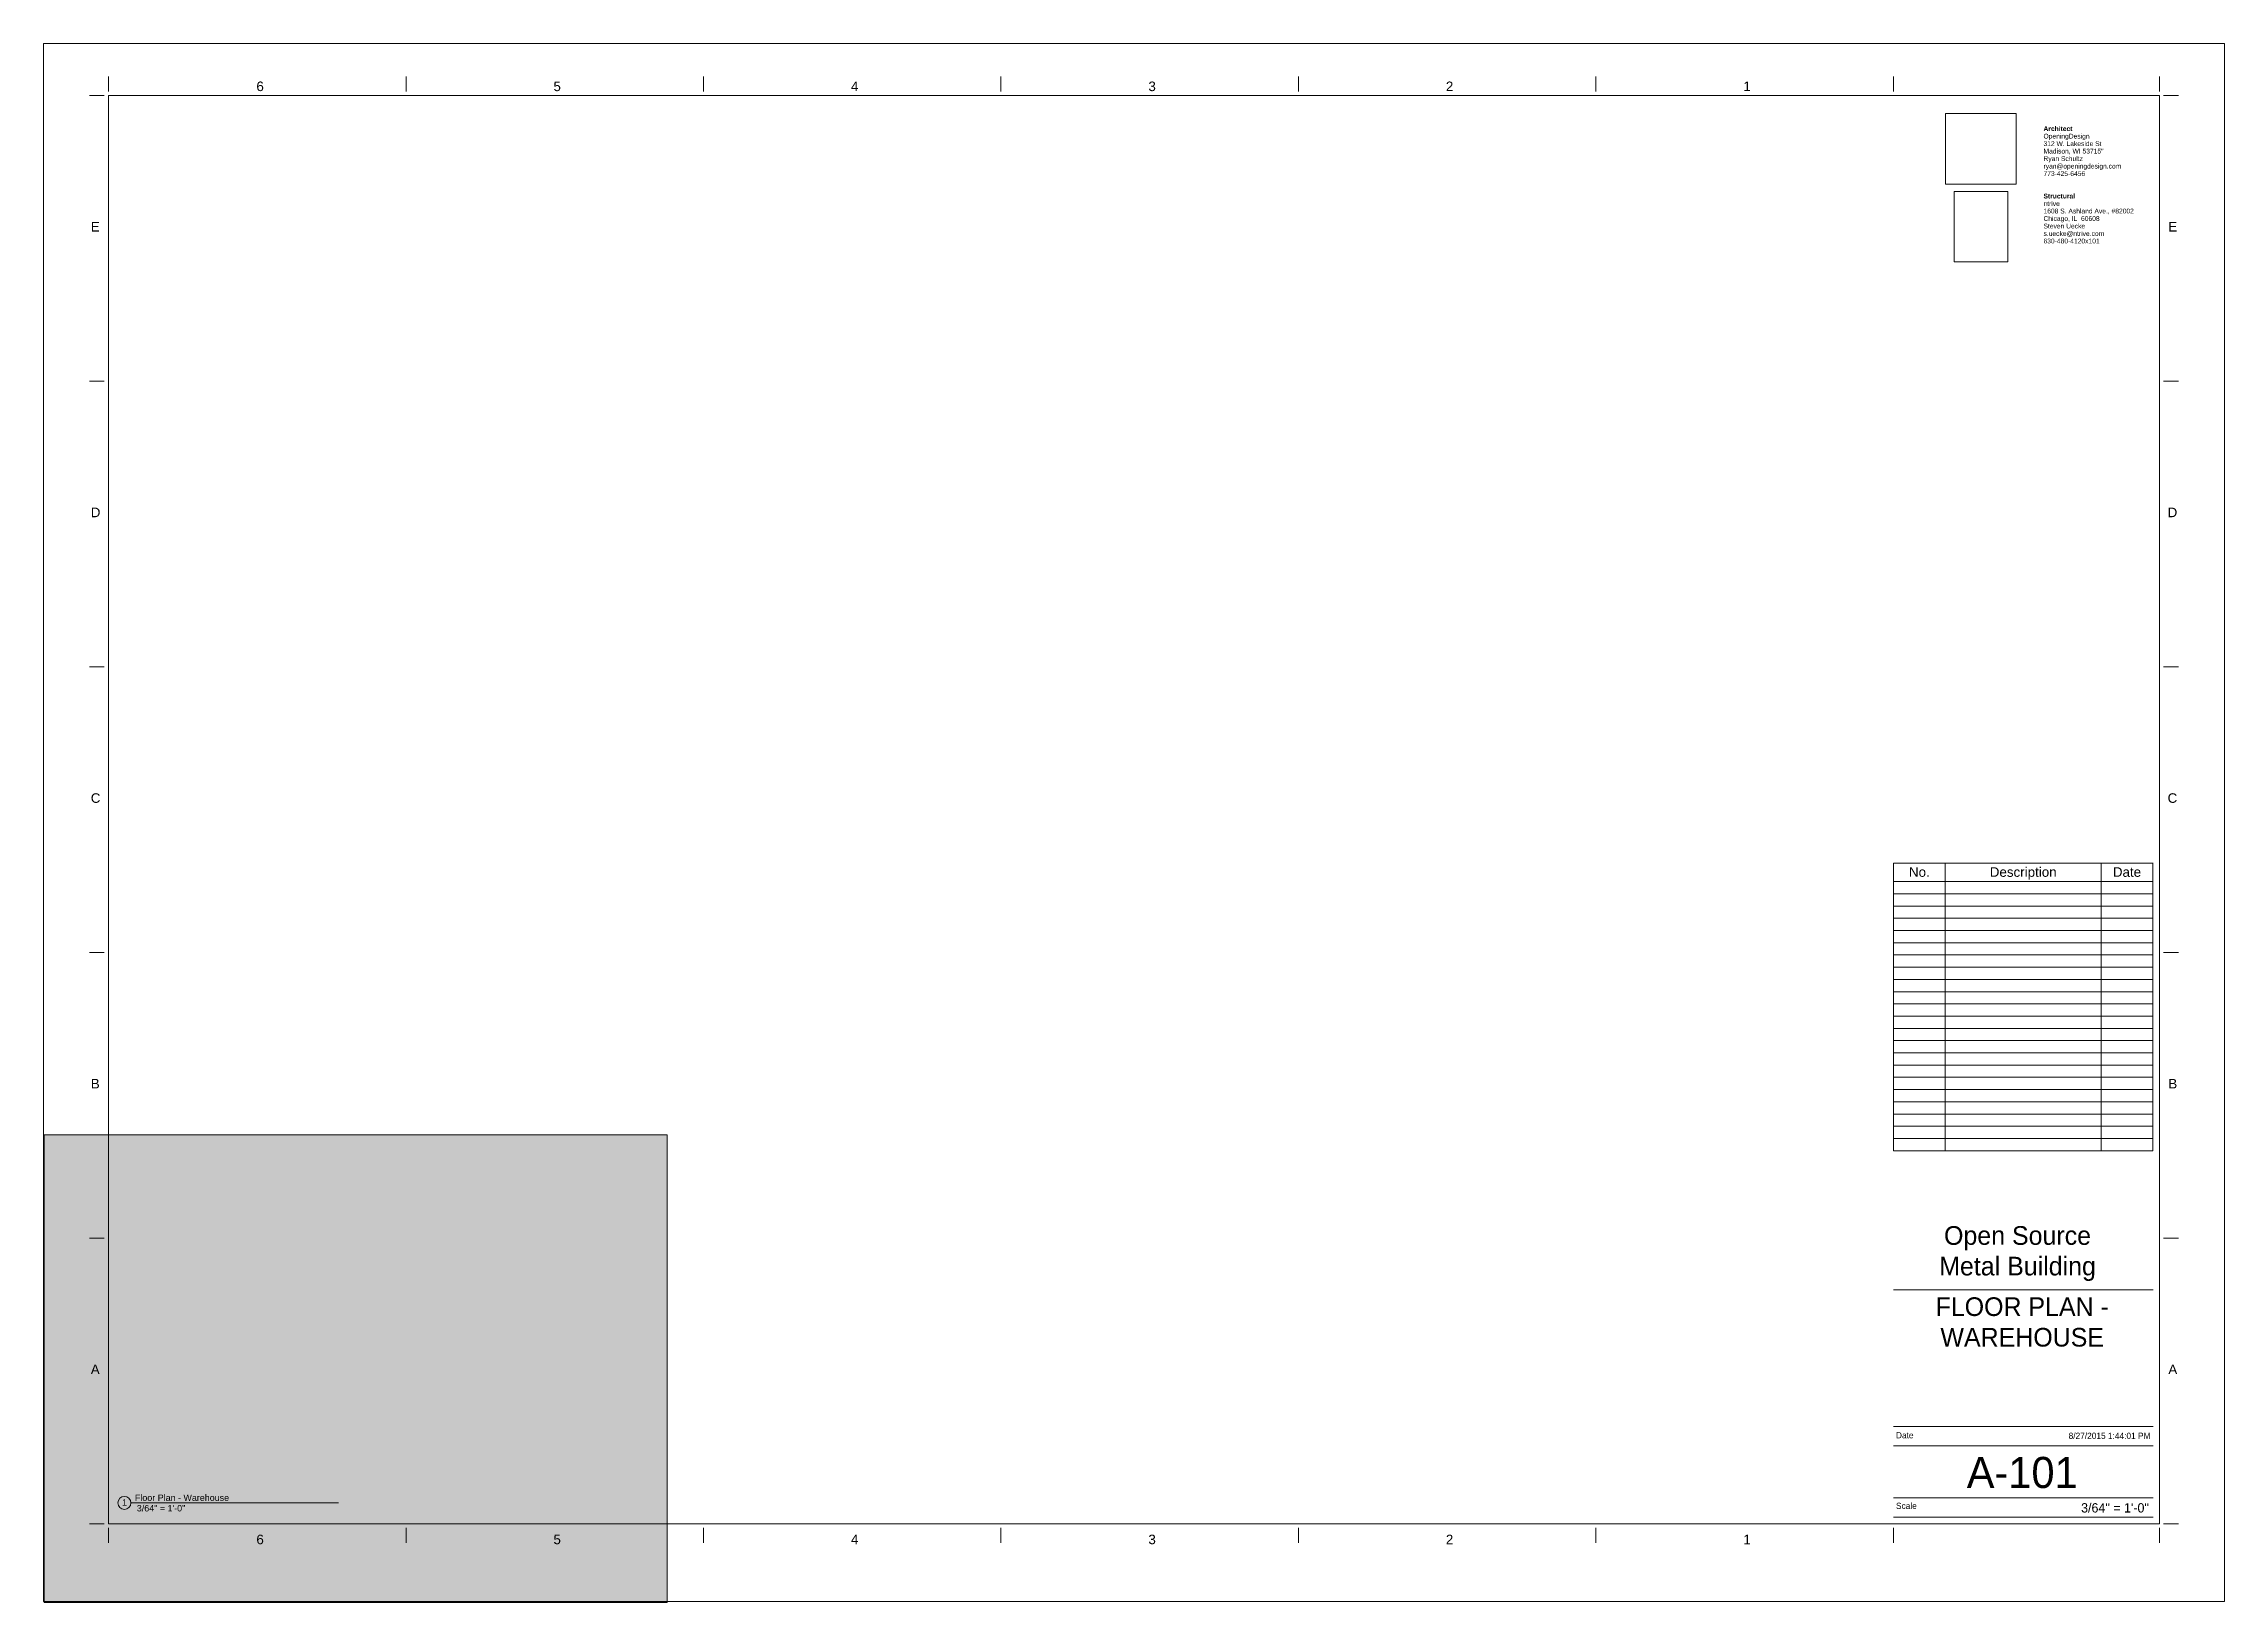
# Paper-space layout 'Layout1' of a CAD drawing. Header units: inches. Extents: x 0 to 42, y 0 to 30.
# The model-space entities are those that its viewports show. They can reach past a viewport. Long polylines and large blocks are cut down to what shows.
import ezdxf

# ---------------------------------------------------------------- set-up
doc = ezdxf.new("R2010")
doc.units = ezdxf.units.IN
doc.header["$MEASUREMENT"] = 0
for name, color, linetype, lineweight in [('A-DETL-GENF', 92, 'Continuous', 9), ('A-DETL-THIN', 151, 'Continuous', 9), ('G-ANNO-SCHD', 231, 'Continuous', 9), ('G-ANNO-TTLB', 6, 'Continuous', 9), ('G-ANNO-TTLB-MEDM', 33, 'Continuous', 20), ('G-ANNO-TTLB-THIN', 151, 'Continuous', 9)]:
    doc.layers.add(name, color=color, linetype=linetype, lineweight=lineweight)
doc.layers.add('G-ANNO-NPLT', color=191, linetype='Continuous', plot=False)
doc.styles.add('Arial_1', font='arial.ttf', dxfattribs={"height": 0.092206})
doc.styles.add('Arial_2', font='arial.ttf', dxfattribs={"height": 0.184412})
doc.styles.add('Arial_3', font='arial.ttf', dxfattribs={"height": 0.122942})
doc.styles.add('Century Gothic_1', font='GOTHIC.TTF', dxfattribs={"height": 0.359278})
doc.styles.add('Century Gothic_2', font='GOTHIC.TTF', dxfattribs={"height": 0.119759})
doc.styles.add('Century Gothic_3', font='GOTHIC.TTF', dxfattribs={"height": 0.179639})
doc.styles.add('Century Gothic_4', font='GOTHIC.TTF', dxfattribs={"height": 0.598797})
picture_1 = doc.add_image_def('image2.png', size_in_pixel=(1125, 1483))
picture_2 = doc.add_image_def('image3.jpg', size_in_pixel=(939, 939))

# ---------------------------------------------------------------- blocks, each defined once
blk = doc.blocks.new('OSMB - E1 30 x 42 Horizontal - E1 30x42 Horizontal-548724-FLOOR PLAN - WAREHOUSE')
at = {"layer": 'G-ANNO-TTLB-MEDM'}
for p, q in [((1.159, 29.014), (0.872, 29.014)), ((1.24, 29.094), (1.24, 29.381)), ((1.24, 29.014), (1.24, 1.514)), ((40.74, 29.014), (1.24, 29.014)), ((6.969, 29.094), (6.969, 29.381)), ((12.698, 29.094), (12.698, 29.381)), ((18.427, 29.094), (18.427, 29.381)), ((24.156, 29.094), (24.156, 29.381)), ((29.885, 29.094), (29.885, 29.381)), ((35.615, 29.094), (35.615, 29.381)), ((40.74, 29.094), (40.74, 29.381)), ((40.82, 29.014), (41.108, 29.014)), ((1.159, 23.514), (0.872, 23.514)), ((40.82, 23.514), (41.108, 23.514)), ((1.159, 18.014), (0.872, 18.014)), ((40.82, 18.014), (41.108, 18.014)), ((40.615, 14.233), (35.615, 14.233)), ((1.159, 12.514), (0.872, 12.514)), ((40.82, 12.514), (41.108, 12.514)), ((1.159, 7.014), (0.872, 7.014)), ((40.82, 7.014), (41.108, 7.014)), ((1.159, 1.514), (0.872, 1.514)), ((1.24, 1.514), (40.74, 1.514)), ((1.24, 1.433), (1.24, 1.146)), ((6.969, 1.433), (6.969, 1.146)), ((12.698, 1.433), (12.698, 1.146)), ((18.427, 1.433), (18.427, 1.146)), ((24.156, 1.433), (24.156, 1.146)), ((29.885, 1.433), (29.885, 1.146)), ((40.615, 1.639), (35.615, 1.639)), ((35.615, 1.433), (35.615, 1.146)), ((40.74, 1.433), (40.74, 1.146)), ((40.82, 1.514), (41.108, 1.514))]:
    blk.add_line(p, q, dxfattribs=at)
at = {"layer": 'G-ANNO-TTLB-THIN'}
for p, q in [((-0.01, 30.014), (41.99, 30.014)), ((-0.01, 0.014), (-0.01, 30.014)), ((41.99, 0.014), (41.99, 30.014)), ((35.615, 3.389), (40.615, 3.389)), ((35.615, 3.014), (40.615, 3.014)), ((35.615, 2.014), (40.615, 2.014)), ((-0.01, 0.014), (41.99, 0.014))]:
    blk.add_line(p, q, dxfattribs=at)
at = {"layer": 'G-ANNO-TTLB', "bg_fill": 3, "box_fill_scale": 1.25, "bg_fill_color": 0, "bg_fill_transparency": 0}
for s, insert, char_height, width, attachment_point, line_spacing_factor, style in [('\\fArial|b1|i0|c0|p34|;Architect', (38.506, 28.422), 0.09221, 0.59069, 1, 0.938532, 'Arial_1'), ('\\fArial|b1|i0|c0|p34|;Structural', (38.506, 27.124), 0.09221, 0.64856, 1, 0.938532, 'Arial_1'), ('Open Source\\PMetal Building', (38.006, 7.244), 0.35928, 4.0275, 2, 0.984117, 'Century Gothic_1')]:
    blk.add_mtext(s, dxfattribs=dict(at, insert=insert, char_height=char_height, width=width, attachment_point=attachment_point, line_spacing_factor=line_spacing_factor, style=style))
at = {"layer": 'G-ANNO-TTLB'}
image = blk.add_image(picture_2, insert=(36.619, 27.31), size_in_units=(1.358, 1.358), dxfattribs=at)
image.dxf.flags = 7
image = blk.add_image(picture_1, insert=(36.787, 25.812), size_in_units=(1.03, 1.357), dxfattribs=at)
image.dxf.flags = 7
at = {"layer": 'G-ANNO-TTLB-MEDM'}
blk.add_line((35.615, 6.02), (40.615, 6.02), dxfattribs=at)
at = {"layer": 'G-ANNO-TTLB', "attachment_point": 1, "bg_fill": 3, "box_fill_scale": 1.25, "bg_fill_color": 0, "bg_fill_transparency": 0}
for s, insert, char_height, width, line_spacing_factor, style in [('6', (4.088, 29.283), 0.184, 0.171, 0.938532, 'Arial_2'), ('5', (9.809, 29.283), 0.184, 0.171, 0.938532, 'Arial_2'), ('4', (15.538, 29.283), 0.184, 0.171, 0.938532, 'Arial_2'), ('3', (21.267, 29.283), 0.184, 0.171, 0.938532, 'Arial_2'), ('2', (26.996, 29.283), 0.184, 0.171, 0.938532, 'Arial_2'), ('1', (32.725, 29.283), 0.184, 0.171, 0.938532, 'Arial_2'), ('OpeningDesign', (38.506, 28.278), 0.09221, 1.03838, 0.938532, 'Arial_1'), ('ntrive', (38.506, 26.98), 0.0922, 0.37109, 0.938532, 'Arial_1'), ('E', (0.898, 26.579), 0.184, 0.20475, 0.938532, 'Arial_2'), ('D', (0.898, 21.079), 0.184, 0.2205, 0.938532, 'Arial_2'), ('C', (0.898, 15.579), 0.184, 0.2205, 0.938532, 'Arial_2'), ('B', (0.898, 10.079), 0.184, 0.20475, 0.938532, 'Arial_2'), ('A', (0.898, 4.579), 0.184, 0.20475, 0.938532, 'Arial_2'), ('Date', (35.665, 3.278), 0.1198, 0.4725, 0.984117, 'Century Gothic_2'), ('Scale', (35.665, 1.919), 0.1198, 0.5265, 0.984117, 'Century Gothic_2'), ('6', (4.088, 1.304), 0.184, 0.171, 0.938532, 'Arial_2'), ('5', (9.809, 1.304), 0.184, 0.171, 0.938532, 'Arial_2'), ('4', (15.538, 1.304), 0.184, 0.171, 0.938532, 'Arial_2'), ('3', (21.267, 1.304), 0.184, 0.171, 0.938532, 'Arial_2'), ('2', (26.996, 1.304), 0.184, 0.171, 0.938532, 'Arial_2'), ('1', (32.725, 1.304), 0.184, 0.171, 0.938532, 'Arial_2')]:
    blk.add_mtext(s, dxfattribs=dict(at, insert=insert, char_height=char_height, width=width, line_spacing_factor=line_spacing_factor, style=style))
at = {"layer": 'G-ANNO-TTLB', "char_height": 0.09221, "attachment_point": 1, "line_spacing_factor": 0.938532, "style": 'Arial_1', "bg_fill": 3, "box_fill_scale": 1.25, "bg_fill_color": 0, "bg_fill_transparency": 0}
for s, insert, width in [('312 W. Lakeside St', (38.506, 28.134), 1.31926), ('1608 S. Ashland Ave., #82002', (38.506, 26.836), 2.03762)]:
    blk.add_mtext(s, dxfattribs=dict(at, insert=insert, width=width))
at = {"layer": 'G-ANNO-TTLB-MEDM'}
blk.add_line((40.74, 29.014), (40.74, 1.514), dxfattribs=at)
at = {"layer": 'G-ANNO-TTLB', "char_height": 0.09221, "attachment_point": 1, "line_spacing_factor": 0.938532, "style": 'Arial_1', "bg_fill": 3, "box_fill_scale": 1.25, "bg_fill_color": 0, "bg_fill_transparency": 0}
for s, insert, width in [('Madison, WI 53715"', (38.506, 27.99), 1.36181), ('Chicago, IL  60608', (38.506, 26.692), 1.26649)]:
    blk.add_mtext(s, dxfattribs=dict(at, insert=insert, width=width))
at = {"layer": 'G-ANNO-TTLB', "line_spacing_factor": 0.938532, "bg_fill": 3, "box_fill_scale": 1.25, "bg_fill_color": 0, "bg_fill_transparency": 0}
for s, insert, char_height, width, attachment_point, style in [('Ryan Schultz', (38.506, 27.846), 0.09221, 0.88518, 1, 'Arial_1'), ('Steven Uecke', (38.506, 26.547), 0.09221, 0.94135, 1, 'Arial_1'), ('E', (41.082, 26.579), 0.184, 0.20475, 3, 'Arial_2'), ('D', (41.082, 21.079), 0.184, 0.2205, 3, 'Arial_2'), ('C', (41.082, 15.579), 0.184, 0.2205, 3, 'Arial_2'), ('B', (41.082, 10.079), 0.184, 0.20475, 3, 'Arial_2'), ('A', (41.082, 4.579), 0.184, 0.20475, 3, 'Arial_2')]:
    blk.add_mtext(s, dxfattribs=dict(at, insert=insert, char_height=char_height, width=width, attachment_point=attachment_point, style=style))
at = {"layer": 'G-ANNO-TTLB', "char_height": 0.09221, "attachment_point": 1, "line_spacing_factor": 0.938532, "style": 'Arial_1', "bg_fill": 3, "box_fill_scale": 1.25, "bg_fill_color": 0, "bg_fill_transparency": 0}
for s, insert, width in [('ryan@openingdesign.com', (38.506, 27.701), 1.75163), ('s.uecke@ntrive.com', (38.506, 26.403), 1.37543)]:
    blk.add_mtext(s, dxfattribs=dict(at, insert=insert, width=width))
for s, insert, width in [('773-425-6456', (38.506, 27.557), 0.93625), ('630-480-4120x101', (38.506, 26.259), 1.26308)]:
    blk.add_mtext(s, dxfattribs=dict(at, insert=insert, width=width))
blk = doc.blocks.new('Viewport - View Title 2-605014-FLOOR PLAN - WAREHOUSE')
at = {"layer": 'G-ANNO-TTLB'}
for start, end in [(0, 180), (180, 360)]:
    blk.add_arc((-0.125, 0), 0.125, start, end, dxfattribs=at)

msp = doc.modelspace()

# ---------------------------------------------------------------- hatches: boundary and pattern name
at = {"layer": 'A-DETL-GENF'}
h = msp.add_hatch(color=7, dxfattribs=at)
h.paths.add_polyline_path([(3555.259, -687.961), (4511.437, -687.961), (4511.437, 1701.039), (-2107.998, 1701.039), (-2107.998, -687.961), (2852.172, -687.961)], flags=0)
h.paths.add_polyline_path([(-1744.123, -329.461), (-1744.124, -329.46), (-1744.123, -325.962)], flags=0)

psp = doc.layouts.get("Layout1")

# ---------------------------------------------------------------- viewports
at = {"layer": '0'}
psp.add_viewport(center=(6, 4.5), size=(12, 9), view_center_point=(6, 4.5), view_height=12, dxfattribs=at)

# ---------------------------------------------------------------- next in the draw order: block references
at = {"layer": 'G-ANNO-TTLB'}
psp.add_blockref('OSMB - E1 30 x 42 Horizontal - E1 30x42 Horizontal-548724-FLOOR PLAN - WAREHOUSE', (0, 0), dxfattribs=at)

# ---------------------------------------------------------------- next in the draw order: linework, layer by layer
at = {"layer": 'A-DETL-THIN'}
for p, q in [((36.615, 14.233), (35.615, 14.233)), ((35.615, 14.233), (35.615, 13.879)), ((40.614, 13.879), (35.615, 13.879)), ((35.615, 13.879), (35.615, 8.697)), ((39.615, 14.233), (36.615, 14.233)), ((36.615, 14.233), (36.615, 13.879)), ((36.615, 13.879), (36.615, 8.697)), ((40.614, 14.233), (39.615, 14.233)), ((39.615, 14.233), (39.615, 13.879)), ((39.615, 13.879), (39.615, 8.697)), ((40.614, 14.233), (40.614, 13.879)), ((40.614, 13.879), (40.614, 8.697)), ((40.614, 13.644), (35.615, 13.644)), ((40.614, 13.408), (35.615, 13.408)), ((40.614, 13.173), (35.615, 13.173)), ((40.614, 12.937), (35.615, 12.937)), ((40.614, 12.702), (35.615, 12.702)), ((40.614, 12.466), (35.615, 12.466)), ((40.614, 12.23), (35.615, 12.23)), ((40.614, 11.995), (35.615, 11.995)), ((40.614, 11.759), (35.615, 11.759)), ((40.614, 11.524), (35.615, 11.524)), ((40.614, 11.288), (35.615, 11.288)), ((40.614, 11.052), (35.615, 11.052)), ((40.614, 10.817), (35.615, 10.817)), ((40.614, 10.581), (35.615, 10.581)), ((40.614, 10.346), (35.615, 10.346)), ((40.614, 10.11), (35.615, 10.11)), ((40.614, 9.875), (35.615, 9.875)), ((40.614, 9.639), (35.615, 9.639)), ((40.614, 9.403), (35.615, 9.403)), ((40.614, 9.168), (35.615, 9.168)), ((40.614, 8.932), (35.615, 8.932)), ((40.614, 8.697), (35.615, 8.697))]:
    psp.add_line(p, q, dxfattribs=at)
at = {"layer": 'G-ANNO-NPLT', "lineweight": 9}
psp.add_line((1.67, 1.916), (5.669, 1.916), dxfattribs=at)

# ---------------------------------------------------------------- next in the draw order: block references
at = {"layer": 'G-ANNO-TTLB'}
psp.add_blockref('Viewport - View Title 2-605014-FLOOR PLAN - WAREHOUSE', (1.67, 1.916), dxfattribs=at)

# ---------------------------------------------------------------- next in the draw order: texts
at = {"layer": 'G-ANNO-SCHD', "attachment_point": 2, "line_spacing_factor": 0.938532, "style": 'Arial_2'}
for s, insert, char_height, width in [('No.', (36.115, 14.155), 0.1844, 0.477), ('Description', (38.115, 14.155), 0.18441, 1.53225), ('Date', (40.114, 14.155), 0.1844, 0.648)]:
    psp.add_mtext(s, dxfattribs=dict(at, insert=insert, char_height=char_height, width=width))
at = {"layer": 'G-ANNO-TTLB'}
for s, insert, char_height, width, attachment_point, line_spacing_factor, style in [('FLOOR PLAN -\\PWAREHOUSE', (38.096, 5.874), 0.35928, 3.969, 2, 0.984117, 'Century Gothic_1'), ('A-101', (38.096, 2.801), 0.5988, 2.7, 2, 0.984117, 'Century Gothic_4'), ('1', (1.548, 1.987), 0.123, 0.114, 2, 0.938532, 'Arial_3'), ('Floor Plan - Warehouse', (1.748, 2.077), 0.12294, 2.1585, 1, 0.938532, 'Arial_3'), (' 3/64" = 1\'-0"', (1.737, 1.874), 0.12294, 1.167, 1, 0.938532, 'Arial_3'), (' 3/64" = 1\'-0"', (40.535, 1.91), 0.17964, 1.7055, 3, 0.984117, 'Century Gothic_3')]:
    psp.add_mtext(s, dxfattribs=dict(at, insert=insert, char_height=char_height, width=width, attachment_point=attachment_point, line_spacing_factor=line_spacing_factor, style=style))
at = {"layer": 'G-ANNO-TTLB', "insert": (40.566, 3.267), "char_height": 0.11976, "width": 2.001, "attachment_point": 3, "line_spacing_factor": 0.984117, "style": 'Century Gothic_2', "bg_fill": 3, "box_fill_scale": 1.25, "bg_fill_color": 0, "bg_fill_transparency": 0}
psp.add_mtext('8/27/2015 1:44:01 PM', dxfattribs=at)

doc.saveas('drawing.dxf')
